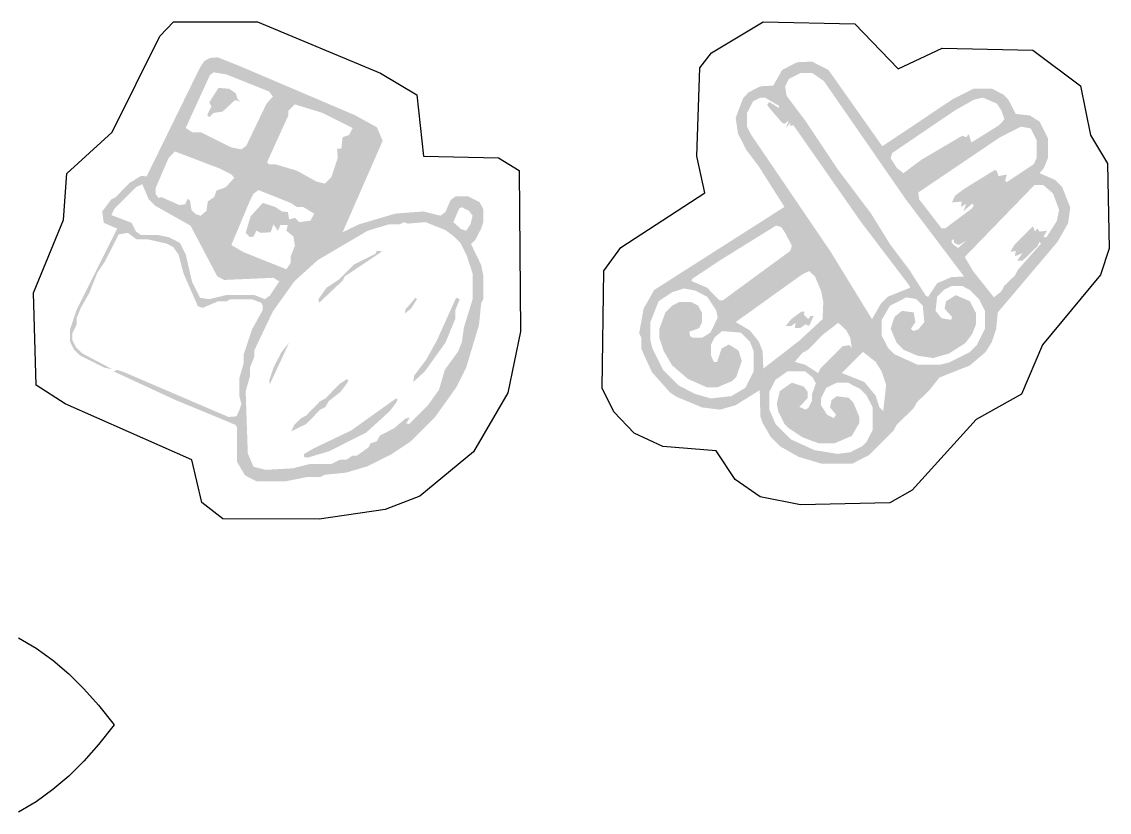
# Model space of a CAD drawing. Header units: millimetres. Extents: x 6 to 591, y 62 to 394.
# Drawn here: x 219.16 to 268.78, y 70.61 to 106.68 of the extents above; entities that cross this region are included whole.
import ezdxf

# ---------------------------------------------------------------- set-up
doc = ezdxf.new("R2010")
doc.units = ezdxf.units.MM
doc.layers.add('CUT', color=1, linetype='Continuous')
doc.layers.add('RASTER', color=7, linetype='Continuous')

msp = doc.modelspace()

# ---------------------------------------------------------------- hatches: boundary and pattern name
at = {"layer": 'RASTER'}
h = msp.add_hatch(color=7, dxfattribs=at)
h.paths.add_polyline_path([(227.748, 105.026), (228.109, 105.055), (229.086, 104.665), (234.36, 102.418), (235.366, 101.862), (235.629, 101.246), (233.803, 97.076), (234.555, 97.437), (236.215, 97.926), (237.485, 98.023), (238.266, 97.828), (238.491, 97.994), (238.725, 98.541), (238.95, 98.707), (239.536, 98.707), (240.054, 98.443), (240.22, 98.121), (240.22, 97.535), (240.122, 97.242), (239.858, 96.724), (239.663, 96.529), (240.122, 95.582), (240.22, 95.093), (240.22, 94.019), (240.122, 93.824), (240.024, 92.847), (239.438, 90.894), (238.979, 89.985), (238.003, 88.618), (236.928, 87.544), (236.049, 86.958), (234.946, 86.401), (233.969, 86.108), (232.992, 86.01), (232.797, 85.913), (232.211, 85.913), (231.234, 85.717), (229.867, 85.717), (229.349, 85.981), (228.988, 86.596), (228.988, 88.159), (228.92, 88.286), (226.156, 89.429), (223.353, 90.728), (223.519, 90.796), (223.812, 90.698), (228.597, 88.647), (228.959, 88.677), (229.086, 88.94), (229.183, 89.233), (229.086, 89.624), (229.086, 90.405), (229.281, 91.089), (229.281, 91.48), (229.672, 92.652), (230.16, 93.531), (230.16, 93.726), (230.092, 93.853), (229.672, 94.019), (228.695, 94.019), (228.5, 93.921), (228.109, 93.921), (227.425, 93.628), (227.201, 93.697), (226.546, 95.191), (226.322, 96.041), (226.087, 96.392), (225.765, 96.558), (224.886, 96.754), (224.398, 96.754), (224.007, 97.047), (223.587, 96.978), (222.962, 95.748), (222.61, 95.22), (222.249, 94.312), (221.858, 93.628), (221.663, 93.14), (221.663, 92.847), (221.468, 92.456), (221.468, 92.163), (221.634, 91.841), (221.927, 91.548), (223.294, 90.825), (222.933, 90.894), (221.829, 91.45), (221.536, 91.743), (221.37, 92.066), (221.37, 92.652), (221.663, 93.531), (223.519, 97.242), (222.903, 97.506), (222.835, 98.023), (223.255, 98.58), (223.45, 98.678), (224.075, 99.322), (224.622, 99.654), (224.857, 99.615), (227.298, 104.596), (227.494, 104.889)])
h.paths.add_polyline_path([(227.914, 104.372), (227.748, 104.245), (226.644, 101.832), (226.937, 101.637), (227.328, 101.637), (228.695, 100.953), (229.183, 100.856), (229.408, 101.022), (230.326, 102.936), (230.619, 103.268), (230.453, 103.493), (228.5, 104.274)])
h.paths.add_polyline_path([(228.138, 103.659), (228.627, 103.62), (228.92, 103.424), (229.017, 103.131), (229.154, 103.034), (228.89, 103.102), (228.334, 102.584), (227.914, 102.516), (227.718, 102.321), (227.621, 102.418), (227.816, 102.809), (227.718, 103.004)])
h.paths.add_polyline_path([(231.625, 102.907), (231.332, 102.614), (231.332, 102.418), (230.355, 100.27), (230.453, 100.172), (230.746, 100.172), (231.723, 99.879), (232.602, 99.391), (232.992, 99.293), (233.285, 99.586), (233.578, 100.465), (233.549, 100.885), (233.744, 100.885), (233.803, 101.412), (234.096, 101.51), (234.262, 101.832), (232.895, 102.516)])
h.paths.add_polyline_path([(226.156, 100.758), (225.863, 100.465), (225.277, 99.098), (225.277, 98.805), (225.404, 98.639), (225.54, 98.678), (226.351, 98.316), (226.615, 98.346), (226.742, 98.609), (226.839, 98.512), (226.908, 98.092), (227.103, 97.896), (227.328, 97.828), (227.591, 98.053), (227.65, 98.482), (227.943, 98.678), (228.041, 98.971), (228.47, 99.127), (228.861, 99.557), (228.724, 99.713), (228.207, 99.977)])
h.paths.add_polyline_path([(224.661, 99.264), (224.368, 99.127), (223.392, 98.15), (223.255, 97.857), (224.173, 97.506), (224.368, 97.115), (224.593, 96.949), (225.374, 96.949), (225.863, 96.851), (226.38, 96.588), (226.644, 96.07), (226.937, 94.8), (227.298, 94.087), (227.718, 94.019), (228.5, 94.214), (229.769, 94.214), (230.258, 94.019), (230.482, 94.185), (230.912, 94.83), (230.648, 94.996), (228.402, 94.898), (228.08, 95.064), (226.869, 97.369), (225.247, 98.287), (224.954, 98.58)])
h.paths.add_polyline_path([(229.965, 99), (229.74, 98.834), (229.574, 98.512), (228.724, 96.49), (229.281, 96.168), (231.234, 95.386), (231.43, 95.679), (231.43, 95.972), (231.625, 96.461), (231.557, 96.881), (231.234, 97.144), (231.303, 97.408), (230.971, 97.408), (230.844, 97.144), (230.648, 97.437), (230.521, 97.076), (230.062, 97.047), (229.867, 97.144), (229.74, 96.881), (229.574, 96.851), (229.379, 97.047), (229.603, 97.799), (230.16, 98.414), (230.746, 98.219), (231.039, 98.023), (231.303, 97.994), (231.361, 97.662), (231.625, 97.73), (231.82, 97.535), (232.338, 97.603), (232.504, 97.926), (232.016, 98.219), (231.723, 98.219), (231.43, 98.414)])
h.paths.add_polyline_path([(239.243, 98.219), (239.116, 98.15), (238.852, 97.535), (239.214, 97.213), (239.438, 97.144), (239.634, 97.437), (239.731, 97.828), (239.565, 98.053)])
h.paths.add_polyline_path([(236.606, 97.535), (236.411, 97.437), (235.922, 97.437), (234.946, 97.144), (232.67, 95.806), (231.596, 94.83), (230.619, 93.462), (229.769, 91.675), (229.769, 91.382), (229.574, 90.894), (229.574, 90.503), (229.379, 89.819), (229.476, 86.987), (229.74, 86.372), (230.287, 86.235), (231.527, 86.303), (232.309, 86.499), (233.285, 86.499), (233.676, 86.694), (233.969, 86.694), (234.262, 86.889), (234.457, 86.889), (234.975, 87.251), (235.073, 87.446), (235.366, 87.544), (235.502, 87.797), (236.147, 88.13), (236.674, 88.579), (236.87, 88.618), (236.704, 88.354), (236.831, 88.325), (237.71, 89.204), (238.198, 89.888), (238.462, 90.796), (239.077, 91.646), (239.243, 92.066), (239.341, 92.749), (239.731, 94.019), (239.731, 95.191), (239.468, 96.002), (239.175, 96.588), (238.882, 96.881), (238.491, 97.174), (237.583, 97.535), (236.772, 97.467)])
h.paths.add_polyline_path([(235.366, 96.236), (235.6, 96.197), (233.901, 95.064), (233.803, 94.869), (232.729, 93.853), (232.699, 94.019), (233.061, 94.537), (233.647, 94.927), (234.33, 95.611), (235.307, 96.099)])
h.paths.add_polyline_path([(237.124, 94.087), (237.192, 94.019), (236.928, 93.599), (236.635, 93.365), (236.674, 93.56)])
h.paths.add_polyline_path([(238.979, 94.087), (239.145, 94.019), (238.95, 93.531), (238.95, 93.14), (238.491, 92.036), (237.553, 90.728), (237.026, 90.239), (237.065, 90.532), (237.612, 91.255), (238.1, 92.134)])
h.paths.add_polyline_path([(231.361, 92.036), (230.482, 90.142), (230.453, 90.308), (230.648, 90.894), (231.01, 91.607)])
h.paths.add_polyline_path([(233.998, 90.376), (234.067, 90.308), (233.998, 90.181), (233.705, 89.79), (233.158, 89.36), (233.022, 89.106), (232.768, 88.97), (232.143, 88.325), (231.459, 87.993), (231.596, 88.286), (231.889, 88.579), (232.143, 88.716), (232.768, 89.36), (233.022, 89.497), (233.647, 90.142)])
h.paths.add_polyline_path([(236.245, 89.497), (236.313, 89.429), (236.245, 89.302), (235.952, 88.911), (234.877, 87.934), (233.188, 87.085), (232.211, 86.792), (232.045, 86.821), (232.045, 86.958), (232.475, 87.211), (234.194, 88.032)])
h = msp.add_hatch(color=7, dxfattribs=at)
h.paths.add_polyline_path([(254.531, 104.829), (255.218, 104.86), (255.966, 104.481), (258.424, 100.997), (261.641, 103.149), (262.594, 103.63), (263.413, 103.63), (263.956, 103.354), (264.161, 103.149), (264.51, 102.473), (265.155, 102.401), (265.596, 102.124), (265.975, 101.376), (265.975, 100.454), (265.8, 100.014), (265.596, 99.768), (266.313, 99.461), (266.62, 99.153), (266.999, 98.201), (266.897, 97.483), (266.415, 96.633), (263.69, 93.416), (263.618, 92.668), (263.413, 92.054), (263.137, 91.613), (262.42, 90.999), (261.026, 90.445), (260.576, 89.872), (260.002, 89.318), (259.859, 89.052), (259.08, 88.294), (258.936, 88.028), (257.81, 86.901), (257.062, 86.522), (255.627, 86.522), (254.603, 86.829), (253.753, 87.31), (253.343, 87.72), (252.964, 88.366), (252.861, 88.673), (252.831, 89.872), (251.734, 89.185), (251.017, 88.98), (250.198, 89.083), (249.04, 89.564), (248.733, 89.769), (247.913, 90.691), (247.432, 91.746), (247.432, 92.259), (247.329, 92.464), (247.534, 93.59), (248.016, 94.441), (253.958, 98.231), (252.79, 100.075), (252.216, 100.833), (251.837, 101.581), (251.734, 102.298), (252.073, 103.19), (252.318, 103.456), (252.861, 103.733), (253.445, 103.763), (253.855, 104.481)])
h.paths.add_polyline_path([(254.705, 104.347), (254.162, 104.071), (253.988, 103.733), (254.06, 103.292), (254.941, 102.124), (256.416, 99.911), (257.912, 97.924), (258.773, 96.531), (259.654, 95.363), (260.412, 94.174), (260.514, 94.133), (260.924, 94.748), (261.569, 95.025), (262.153, 95.055), (259.49, 98.58), (255.761, 103.968), (255.218, 104.347)])
h.paths.add_polyline_path([(252.861, 103.22), (252.523, 103.046), (252.247, 102.503), (252.247, 101.889), (252.421, 101.551), (256.068, 96.182), (257.953, 93.109), (258.363, 93.826), (258.67, 94.133), (259.695, 94.543), (259.654, 94.646), (257.441, 97.555), (254.367, 101.96), (254.224, 101.919), (254.224, 102.063), (254.019, 101.817), (254.162, 102.165), (253.958, 102.022), (253.855, 102.063), (253.24, 102.78), (253.169, 102.913), (253.271, 103.016), (253.712, 102.739), (253.712, 102.841), (253.066, 103.22)])
h.paths.add_polyline_path([(263.004, 103.22), (262.594, 103.118), (261.744, 102.637), (258.875, 100.69), (258.803, 100.454), (259.08, 100.014), (259.387, 99.768), (260.207, 100.383), (261.948, 101.407), (262.082, 101.479), (262.256, 101.407), (262.358, 101.551), (262.491, 101.172), (263.752, 101.96), (263.997, 102.227), (263.854, 102.637), (263.649, 102.944)])
h.paths.add_polyline_path([(264.745, 101.889), (263.792, 101.407), (260.063, 98.887), (260.104, 98.58), (261.129, 97.248), (261.293, 97.248), (262.522, 98.17), (262.594, 98.303), (262.522, 98.375), (262.112, 98.026), (262.256, 98.375), (262.01, 98.231), (262.051, 98.477), (261.6, 98.436), (261.744, 98.744), (262.153, 99.051), (263.547, 99.911), (263.649, 99.87), (263.721, 99.635), (264.1, 99.707), (264.028, 99.43), (264.1, 99.358), (265.329, 100.178), (265.462, 100.454), (265.462, 101.274), (265.186, 101.817)])
h.paths.add_polyline_path([(265.36, 99.225), (262.184, 95.947), (262.563, 95.301), (263.516, 94.103), (263.854, 94.379), (263.997, 94.646), (264.469, 95.096), (264.612, 95.363), (265.667, 96.561), (265.596, 96.633), (265.493, 96.428), (264.817, 95.773), (264.571, 95.773), (264.817, 96.121), (264.469, 95.977), (264.51, 96.223), (264.264, 96.182), (264.469, 96.531), (265.288, 97.35), (265.391, 97.104), (265.493, 97.248), (265.596, 97.104), (265.944, 97.145), (265.77, 96.869), (265.903, 96.838), (266.384, 97.586), (266.487, 98.098), (266.21, 98.846), (265.77, 99.225)])
h.paths.add_polyline_path([(253.578, 97.381), (250.987, 95.773), (249.757, 94.953), (249.716, 94.851), (250.433, 94.543), (250.987, 93.969), (251.15, 93.969), (254.224, 96.223), (254.296, 96.459), (254.019, 97.002), (253.814, 97.309)])
h.paths.add_polyline_path([(261.672, 96.766), (261.569, 96.664), (261.641, 96.531), (261.877, 96.356), (262.256, 96.695), (261.907, 96.49), (261.703, 96.592)])
h.paths.add_polyline_path([(255.084, 95.301), (254.777, 95.158), (251.734, 92.976), (252.38, 92.597), (252.79, 92.084), (252.964, 91.644), (252.995, 90.855), (254.634, 92.125), (255.699, 93.109), (255.73, 93.898), (255.627, 94.41), (255.351, 95.055)])
h.paths.add_polyline_path([(261.569, 94.615), (261.231, 94.441), (260.924, 94.133), (260.852, 93.488), (261.129, 93.15), (261.569, 93.078), (261.6, 93.211), (261.262, 93.59), (261.334, 93.928), (261.774, 94.205), (262.42, 93.928), (262.696, 93.386), (262.696, 92.873), (262.522, 92.433), (262.215, 92.023), (261.467, 91.541), (260.75, 91.337), (260.033, 91.439), (259.387, 91.716), (259.08, 92.023), (258.803, 92.668), (258.977, 93.211), (259.316, 93.488), (259.859, 93.416), (259.93, 92.976), (259.725, 92.668), (259.828, 92.566), (260.063, 92.638), (260.34, 92.976), (260.268, 93.724), (259.961, 94.031), (259.52, 94.103), (258.773, 93.724), (258.394, 93.078), (258.394, 92.361), (258.67, 91.818), (258.977, 91.511), (260.033, 91.029), (261.057, 91.029), (261.467, 91.132), (262.42, 91.613), (262.727, 91.921), (263.106, 92.668), (263.106, 93.488), (262.829, 94.031), (262.42, 94.441), (262.082, 94.615)])
h.paths.add_polyline_path([(249.378, 94.512), (248.835, 94.338), (248.22, 93.928), (247.841, 92.976), (247.841, 92.156), (247.944, 91.746), (248.425, 90.794), (249.143, 90.076), (249.89, 89.697), (250.608, 89.493), (251.53, 89.595), (252.175, 89.974), (252.554, 90.722), (252.554, 91.644), (252.38, 92.084), (251.97, 92.494), (251.12, 92.566), (250.782, 92.289), (250.608, 91.951), (250.608, 91.439), (250.741, 91.162), (250.884, 91.162), (251.089, 91.777), (251.427, 91.951), (251.868, 91.675), (252.011, 91.203), (251.765, 90.486), (251.56, 90.281), (250.915, 90.005), (250.403, 90.005), (249.552, 90.384), (248.835, 90.999), (248.456, 91.644), (248.251, 92.259), (248.251, 92.668), (248.528, 93.416), (248.835, 93.724), (249.173, 93.898), (249.685, 93.898), (250.024, 93.724), (250.198, 93.386), (250.198, 92.976), (250.065, 92.699), (249.614, 92.535), (249.655, 92.33), (249.788, 92.259), (250.198, 92.259), (250.577, 92.494), (250.915, 93.181), (250.843, 93.519), (250.433, 94.133), (249.89, 94.41)])
h.paths.add_polyline_path([(254.736, 93.457), (254.88, 93.457), (254.839, 93.314), (255.043, 93.109), (255.146, 93.252), (255.289, 93.252), (255.084, 92.802), (254.91, 92.873), (254.675, 92.699), (254.429, 92.699), (254.47, 92.945), (254.265, 92.802), (254.019, 92.802), (254.265, 93.109)])
h.paths.add_polyline_path([(256.416, 92.945), (255.699, 92.392), (255.043, 91.716), (254.777, 91.572), (254.429, 91.162), (254.91, 91.029), (255.494, 90.65), (255.597, 90.855), (256.621, 91.88), (256.929, 91.921), (257.031, 91.777), (256.959, 92.259), (256.785, 92.597)])
h.paths.add_polyline_path([(257.543, 91.613), (256.58, 90.65), (257.605, 90.24), (258.117, 89.626), (258.291, 89.083), (258.465, 88.909), (258.598, 90.107), (258.394, 90.722), (258.117, 91.162)])
h.paths.add_polyline_path([(254.091, 90.722), (253.548, 90.343), (253.271, 89.8), (253.271, 88.98), (253.548, 88.335), (254.265, 87.618), (255.32, 87.136), (256.375, 86.962), (256.959, 87.034), (257.502, 87.31), (257.707, 87.515), (257.984, 88.058), (257.984, 89.083), (257.707, 89.626), (257.4, 89.933), (256.857, 90.21), (256.345, 90.21), (255.863, 89.974), (255.627, 89.493), (255.627, 89.185), (255.904, 88.745), (256.211, 88.601), (256.314, 88.745), (256.037, 89.083), (256.109, 89.421), (256.345, 89.595), (256.888, 89.523), (257.092, 89.318), (257.369, 88.673), (257.369, 88.366), (257.031, 87.782), (256.242, 87.444), (255.525, 87.444), (254.777, 87.72), (254.162, 88.13), (253.958, 88.335), (253.681, 88.878), (253.609, 89.257), (253.753, 89.831), (254.296, 90.21), (254.839, 90.035), (255.013, 89.8), (255.013, 89.493), (254.634, 89.113), (254.91, 88.98), (255.043, 89.052), (255.218, 89.39), (255.218, 89.697), (255.392, 90.179), (255.248, 90.445), (254.91, 90.722)])

# ---------------------------------------------------------------- linework, layer by layer
at = {"layer": 'CUT'}
for points in [[(226.087, 106.667), (229.914, 106.677), (235.535, 104.338), (237.184, 103.341), (237.491, 100.551), (240.914, 100.475), (241.861, 99.898), (241.92, 92.54), (241.346, 89.75), (239.779, 87.053), (237.33, 85.04), (235.742, 84.431), (232.738, 83.988), (228.335, 83.998), (227.381, 84.74), (226.917, 86.693), (221.138, 89.239), (219.828, 90.095), (219.698, 94.308), (221.068, 97.635), (221.227, 99.758), (223.29, 101.643), (225.456, 106.014)], [(252.989, 106.678), (257.173, 106.584), (259.142, 104.534), (261.161, 105.479), (265.284, 105.385), (267.472, 103.75), (267.928, 101.509), (268.703, 100.217), (268.776, 96.336), (268.382, 95.131), (265.725, 91.94), (264.772, 89.682), (262.711, 88.533), (259.792, 85.306), (258.759, 84.725), (254.693, 84.642), (252.858, 85.009), (251.717, 85.788), (250.837, 87.107), (248.41, 87.298), (247.104, 87.903), (246.17, 88.88), (245.644, 89.964), (245.717, 95.316), (246.496, 96.376), (250.33, 98.868), (249.957, 100.544), (250.093, 104.571), (250.627, 105.261)]]:
    msp.add_lwpolyline(points, close=True, dxfattribs=at)
msp.add_lwpolyline([(219.015, 78.575), (219.818, 78.094), (220.581, 77.544), (221.309, 76.926), (222.003, 76.241), (222.67, 75.491), (223.375, 74.594), (222.67, 73.698), (222.003, 72.948), (221.309, 72.263), (220.581, 71.644), (219.818, 71.094), (219.015, 70.613)], dxfattribs=at)

doc.saveas('drawing.dxf')
